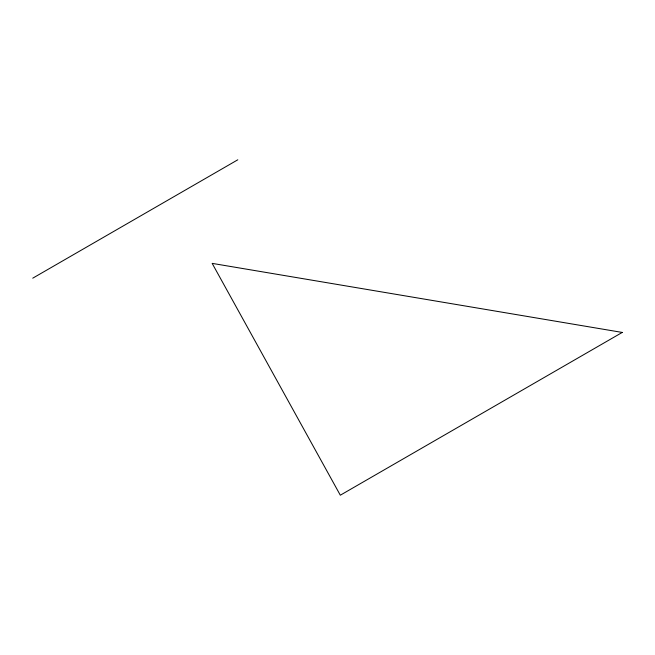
<?xml version="1.0" encoding="UTF-8"?>
<svg xmlns="http://www.w3.org/2000/svg" width="655" height="655" viewBox="0 0 655 655"><rect width="100%" height="100%" fill="white"/><g stroke="black" fill="none" stroke-linecap="round" stroke-linejoin="round"><path stroke-width="0.98" d="M32.75 278.178L237.798 159.795M622.25 332.429L340.313 495.205L212.163 263.375L622.25 332.429"/></g></svg>
